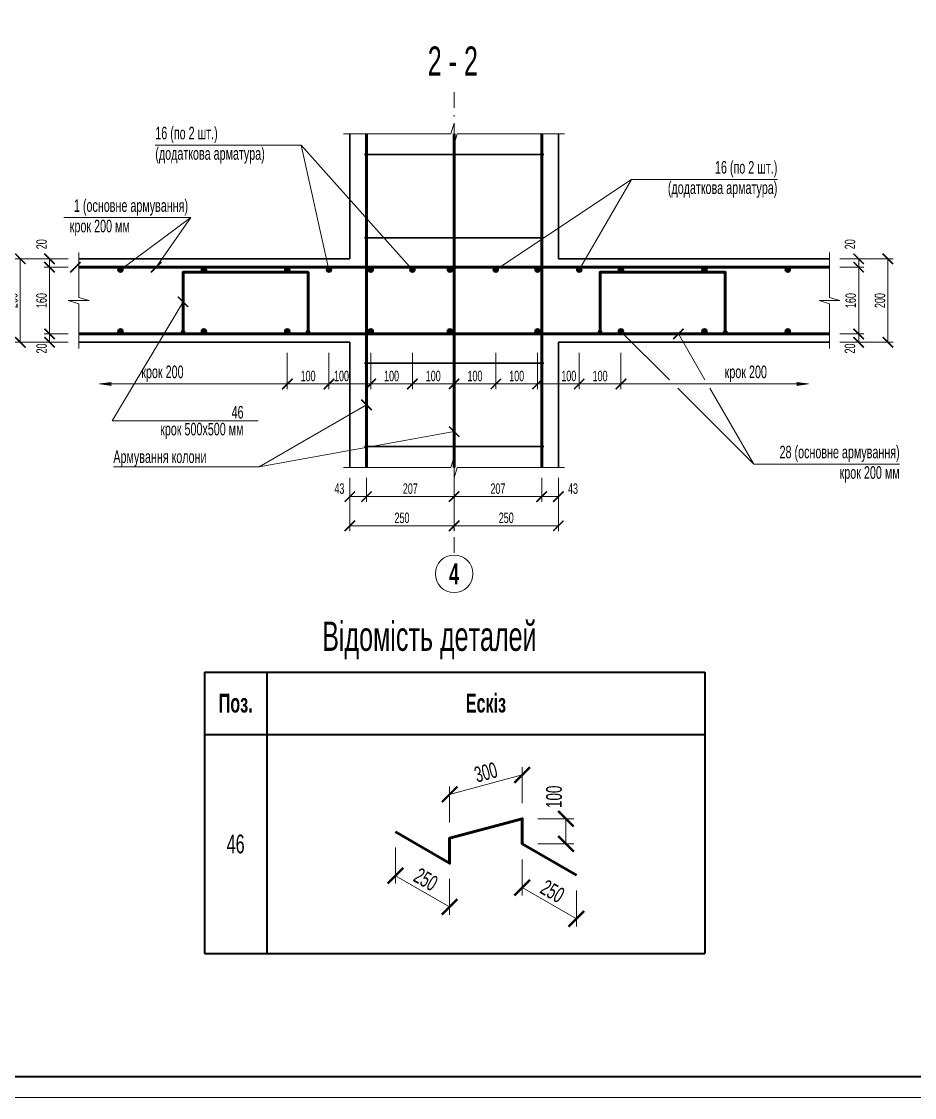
# Model space of a CAD drawing. Extents: x -483223 to 550073, y -164053 to -64662.
# Drawn here: x -353033 to -331624, y -132422 to -106627 of the extents above; entities that cross this region are included whole.
import ezdxf

# ---------------------------------------------------------------- set-up
doc = ezdxf.new("R2010")
doc.units = 0
doc.header["$MEASUREMENT"] = 0
doc.linetypes.add('DASHDOT', pattern=[25.4, 12.7, -6.35, 0, -6.35])
doc.layers.get('0').update_dxf_attribs({"color": 40, "linetype": 'CONTINUOUS'})
doc.layers.get('Defpoints').update_dxf_attribs({"linetype": 'CONTINUOUS'})
for name, color, linetype, lineweight in [('АРМАТУРА', 11, 'CONTINUOUS', 50), ('ОСН. ПОТОВЩЕНА', 251, 'CONTINUOUS', 30), ('ОСН. ТОНКА', 250, 'CONTINUOUS', 15), ('РАМКА', 250, 'CONTINUOUS', 40), ('РОЗМІР', 250, 'CONTINUOUS', 15), ('ШТРИХУВАННЯ', 250, 'CONTINUOUS', 9)]:
    doc.layers.add(name, color=color, linetype=linetype, lineweight=lineweight)
doc.layers.add('ВІСЬ', color=197, linetype='DASHDOT', lineweight=15, transparency=0.5)
doc.layers.add('ТЕКСТ', color=252, linetype='CONTINUOUS')
doc.styles.add('РОЗМІР', font='ARIALN.TTF', dxfattribs={"width": 0.75})
doc.dimstyles.new('М 10', dxfattribs={"dimtxt": 250, "dimasz": 250, "dimexe": 125, "dimexo": 250, "dimgap": 62.5, "dimtad": 1, "dimlfac": 0.1, "dimtxsty": 'РОЗМІР', "dimblk": 'ARCHTICK', "dimcen": 250, "dimadec": 0, "dimazin": 0, "dimtfac": 1, "dimtix": 1, "dimtmove": 2, "dimatfit": 3, "dimfxl": 125, "dimlwd": -1, "dimlwe": -1, "dimarcsym": 0})

# ---------------------------------------------------------------- blocks, each defined once
blk = doc.blocks.new('_ArchTick')
at = {"color": 0, "linetype": 'ByBlock', "const_width": 0.15}
blk.add_lwpolyline([(-0.5, -0.5), (0.5, 0.5)], dxfattribs=at)
blk = doc.blocks.new('*D431')
at = {"layer": 'Defpoints', "color": 0, "ltscale": 30, "transparency": 16777216}
for p in [(-342662, -117317), (-340562, -117317), (-342662, -118017)]:
    blk.add_point(p, dxfattribs=at)
at = {"layer": 'РОЗМІР', "color": 0, "ltscale": 30, "transparency": 16777216}
for p, q in [((-342662, -117567), (-342662, -118142)), ((-340562, -117567), (-340562, -118142)), ((-340562, -118017), (-342662, -118017))]:
    blk.add_line(p, q, dxfattribs=at)
at = {"layer": 'РОЗМІР', "color": 0, "ltscale": 30, "transparency": 16777216, "xscale": 250, "yscale": 250, "zscale": 250, "rotation": 180}
blk.add_blockref('_ArchTick', (-342662, -118017), dxfattribs=at)
at = {"layer": 'РОЗМІР', "color": 0, "ltscale": 30, "transparency": 16777216, "xscale": 250, "yscale": 250, "zscale": 250}
blk.add_blockref('_ArchTick', (-340562, -118017), dxfattribs=at)
at = {"layer": 'РОЗМІР', "color": 0, "ltscale": 30, "transparency": 16777216, "insert": (-341612, -117827), "char_height": 250, "attachment_point": 5, "style": 'РОЗМІР'}
blk.add_mtext('207', dxfattribs=at)
blk = doc.blocks.new('*D432')
at = {"layer": 'Defpoints', "color": 0, "ltscale": 30, "transparency": 16777216}
for p in [(-340562, -117317), (-340162, -117317), (-340562, -118017)]:
    blk.add_point(p, dxfattribs=at)
at = {"layer": 'РОЗМІР', "color": 0, "ltscale": 30, "transparency": 16777216}
for p, q in [((-340562, -117567), (-340562, -118142)), ((-340162, -117567), (-340162, -118142)), ((-340162, -118017), (-340562, -118017))]:
    blk.add_line(p, q, dxfattribs=at)
at = {"layer": 'РОЗМІР', "color": 0, "ltscale": 30, "transparency": 16777216, "xscale": 250, "yscale": 250, "zscale": 250, "rotation": 180}
blk.add_blockref('_ArchTick', (-340562, -118017), dxfattribs=at)
at = {"layer": 'РОЗМІР', "color": 0, "ltscale": 30, "transparency": 16777216, "xscale": 250, "yscale": 250, "zscale": 250}
blk.add_blockref('_ArchTick', (-340162, -118017), dxfattribs=at)
at = {"layer": 'РОЗМІР', "color": 0, "ltscale": 30, "transparency": 16777216, "insert": (-339812, -117827), "char_height": 250, "attachment_point": 5, "style": 'РОЗМІР'}
blk.add_mtext('43', dxfattribs=at)
blk = doc.blocks.new('*D433')
at = {"layer": 'Defpoints', "color": 0, "ltscale": 30, "transparency": 16777216}
for p in [(-344762, -117317), (-342662, -117317), (-344762, -118017)]:
    blk.add_point(p, dxfattribs=at)
at = {"layer": 'РОЗМІР', "color": 0, "ltscale": 30, "transparency": 16777216}
for p, q in [((-344762, -117567), (-344762, -118142)), ((-342662, -117567), (-342662, -118142)), ((-342662, -118017), (-344762, -118017))]:
    blk.add_line(p, q, dxfattribs=at)
at = {"layer": 'РОЗМІР', "color": 0, "ltscale": 30, "transparency": 16777216, "xscale": 250, "yscale": 250, "zscale": 250, "rotation": 180}
blk.add_blockref('_ArchTick', (-344762, -118017), dxfattribs=at)
at = {"layer": 'РОЗМІР', "color": 0, "ltscale": 30, "transparency": 16777216, "xscale": 250, "yscale": 250, "zscale": 250}
blk.add_blockref('_ArchTick', (-342662, -118017), dxfattribs=at)
at = {"layer": 'РОЗМІР', "color": 0, "ltscale": 30, "transparency": 16777216, "insert": (-343712, -117827), "char_height": 250, "attachment_point": 5, "style": 'РОЗМІР'}
blk.add_mtext('207', dxfattribs=at)
blk = doc.blocks.new('*D434')
at = {"layer": 'Defpoints', "color": 0, "ltscale": 30, "transparency": 16777216}
for p in [(-345162, -117317), (-344762, -117317), (-344762, -118017)]:
    blk.add_point(p, dxfattribs=at)
at = {"layer": 'РОЗМІР', "color": 0, "ltscale": 30, "transparency": 16777216}
for p, q in [((-345162, -117567), (-345162, -118142)), ((-344762, -117567), (-344762, -118142)), ((-345162, -118017), (-344762, -118017))]:
    blk.add_line(p, q, dxfattribs=at)
at = {"layer": 'РОЗМІР', "color": 0, "ltscale": 30, "transparency": 16777216, "xscale": 250, "yscale": 250, "zscale": 250, "rotation": 180}
blk.add_blockref('_ArchTick', (-345162, -118017), dxfattribs=at)
at = {"layer": 'РОЗМІР', "color": 0, "ltscale": 30, "transparency": 16777216, "xscale": 250, "yscale": 250, "zscale": 250}
blk.add_blockref('_ArchTick', (-344762, -118017), dxfattribs=at)
at = {"layer": 'РОЗМІР', "color": 0, "ltscale": 30, "transparency": 16777216, "insert": (-345412, -117827), "char_height": 250, "attachment_point": 5, "style": 'РОЗМІР'}
blk.add_mtext('43', dxfattribs=at)
blk = doc.blocks.new('*D435')
at = {"layer": 'Defpoints', "color": 0, "ltscale": 30, "transparency": 16777216}
for p in [(-345162, -117317), (-342662, -117317), (-342662, -118717)]:
    blk.add_point(p, dxfattribs=at)
at = {"layer": 'РОЗМІР', "color": 0, "ltscale": 30, "transparency": 16777216}
for p, q in [((-345162, -117567), (-345162, -118842)), ((-342662, -117567), (-342662, -118842)), ((-345162, -118717), (-342662, -118717))]:
    blk.add_line(p, q, dxfattribs=at)
at = {"layer": 'РОЗМІР', "color": 0, "ltscale": 30, "transparency": 16777216, "xscale": 250, "yscale": 250, "zscale": 250, "rotation": 180}
blk.add_blockref('_ArchTick', (-345162, -118717), dxfattribs=at)
at = {"layer": 'РОЗМІР', "color": 0, "ltscale": 30, "transparency": 16777216, "xscale": 250, "yscale": 250, "zscale": 250}
blk.add_blockref('_ArchTick', (-342662, -118717), dxfattribs=at)
at = {"layer": 'РОЗМІР', "color": 0, "ltscale": 30, "transparency": 16777216, "insert": (-343912, -118527), "char_height": 250, "attachment_point": 5, "style": 'РОЗМІР'}
blk.add_mtext('250', dxfattribs=at)
blk = doc.blocks.new('*D414')
at = {"layer": 'Defpoints', "color": 0, "ltscale": 30, "transparency": 16777216}
for p in [(-342662, -117317), (-340162, -117317), (-342662, -118717)]:
    blk.add_point(p, dxfattribs=at)
at = {"layer": 'РОЗМІР', "color": 0, "ltscale": 30, "transparency": 16777216}
for p, q in [((-342662, -117567), (-342662, -118842)), ((-340162, -117567), (-340162, -118842)), ((-340162, -118717), (-342662, -118717))]:
    blk.add_line(p, q, dxfattribs=at)
at = {"layer": 'РОЗМІР', "color": 0, "ltscale": 30, "transparency": 16777216, "xscale": 250, "yscale": 250, "zscale": 250, "rotation": 180}
blk.add_blockref('_ArchTick', (-342662, -118717), dxfattribs=at)
at = {"layer": 'РОЗМІР', "color": 0, "ltscale": 30, "transparency": 16777216, "xscale": 250, "yscale": 250, "zscale": 250}
blk.add_blockref('_ArchTick', (-340162, -118717), dxfattribs=at)
at = {"layer": 'РОЗМІР', "color": 0, "ltscale": 30, "transparency": 16777216, "insert": (-341412, -118527), "char_height": 250, "attachment_point": 5, "style": 'РОЗМІР'}
blk.add_mtext('250', dxfattribs=at)
blk = doc.blocks.new('*D415')
at = {"layer": 'Defpoints', "color": 0, "ltscale": 30, "transparency": 16777216}
for p in [(-351662, -114117), (-352362, -114317), (-351662, -114317)]:
    blk.add_point(p, dxfattribs=at)
at = {"layer": 'РОЗМІР', "color": 0, "ltscale": 30, "transparency": 16777216}
for p, q in [((-351912, -114117), (-352487, -114117)), ((-352362, -114117), (-352362, -114317)), ((-351912, -114317), (-352487, -114317))]:
    blk.add_line(p, q, dxfattribs=at)
at = {"layer": 'РОЗМІР', "color": 0, "ltscale": 30, "transparency": 16777216, "xscale": 250, "yscale": 250, "zscale": 250}
for p, rotation in [((-352362, -114117), 90), ((-352362, -114317), 270)]:
    blk.add_blockref('_ArchTick', p, dxfattribs=dict(at, rotation=rotation))
at = {"layer": 'РОЗМІР', "color": 0, "ltscale": 30, "transparency": 16777216, "insert": (-352552, -114467), "char_height": 250, "attachment_point": 5, "rotation": 90, "style": 'РОЗМІР'}
blk.add_mtext('20', dxfattribs=at)
blk = doc.blocks.new('*D416')
at = {"layer": 'Defpoints', "color": 0, "ltscale": 30, "transparency": 16777216}
for p in [(-351662, -112517), (-352362, -114117), (-351662, -114117)]:
    blk.add_point(p, dxfattribs=at)
at = {"layer": 'РОЗМІР', "color": 0, "ltscale": 30, "transparency": 16777216}
for p, q in [((-351912, -112517), (-352487, -112517)), ((-352362, -112517), (-352362, -114117)), ((-351912, -114117), (-352487, -114117))]:
    blk.add_line(p, q, dxfattribs=at)
at = {"layer": 'РОЗМІР', "color": 0, "ltscale": 30, "transparency": 16777216, "xscale": 250, "yscale": 250, "zscale": 250}
for p, rotation in [((-352362, -112517), 90), ((-352362, -114117), 270)]:
    blk.add_blockref('_ArchTick', p, dxfattribs=dict(at, rotation=rotation))
at = {"layer": 'РОЗМІР', "color": 0, "ltscale": 30, "transparency": 16777216, "insert": (-352552, -113317), "char_height": 250, "attachment_point": 5, "rotation": 90, "style": 'РОЗМІР'}
blk.add_mtext('160', dxfattribs=at)
blk = doc.blocks.new('*D417')
at = {"layer": 'Defpoints', "color": 0, "ltscale": 30, "transparency": 16777216}
for p in [(-351662, -112317), (-352362, -112517), (-351662, -112517)]:
    blk.add_point(p, dxfattribs=at)
at = {"layer": 'РОЗМІР', "color": 0, "ltscale": 30, "transparency": 16777216}
for p, q in [((-351912, -112317), (-352487, -112317)), ((-352362, -112317), (-352362, -112517)), ((-351912, -112517), (-352487, -112517))]:
    blk.add_line(p, q, dxfattribs=at)
at = {"layer": 'РОЗМІР', "color": 0, "ltscale": 30, "transparency": 16777216, "xscale": 250, "yscale": 250, "zscale": 250}
for p, rotation in [((-352362, -112317), 90), ((-352362, -112517), 270)]:
    blk.add_blockref('_ArchTick', p, dxfattribs=dict(at, rotation=rotation))
at = {"layer": 'РОЗМІР', "color": 0, "ltscale": 30, "transparency": 16777216, "insert": (-352552, -111967), "char_height": 250, "attachment_point": 5, "rotation": 90, "style": 'РОЗМІР'}
blk.add_mtext('20', dxfattribs=at)
blk = doc.blocks.new('*D418')
at = {"layer": 'Defpoints', "color": 0, "ltscale": 30, "transparency": 16777216}
for p in [(-351662, -112317), (-353062, -114317), (-351662, -114317)]:
    blk.add_point(p, dxfattribs=at)
at = {"layer": 'РОЗМІР', "color": 0, "ltscale": 30, "transparency": 16777216}
for p, q in [((-351912, -112317), (-353187, -112317)), ((-353062, -112317), (-353062, -114317)), ((-351912, -114317), (-353187, -114317))]:
    blk.add_line(p, q, dxfattribs=at)
at = {"layer": 'РОЗМІР', "color": 0, "ltscale": 30, "transparency": 16777216, "xscale": 250, "yscale": 250, "zscale": 250}
for p, rotation in [((-353062, -112317), 90), ((-353062, -114317), 270)]:
    blk.add_blockref('_ArchTick', p, dxfattribs=dict(at, rotation=rotation))
at = {"layer": 'РОЗМІР', "color": 0, "ltscale": 30, "transparency": 16777216, "insert": (-353252, -113317), "char_height": 250, "attachment_point": 5, "rotation": 90, "style": 'РОЗМІР'}
blk.add_mtext('200', dxfattribs=at)
blk = doc.blocks.new('*D419')
at = {"layer": 'Defpoints', "color": 0, "ltscale": 30, "transparency": 16777216}
for p in [(-346662, -114317), (-345662, -114317), (-345662, -115317)]:
    blk.add_point(p, dxfattribs=at)
at = {"layer": 'РОЗМІР', "color": 0, "ltscale": 30, "transparency": 16777216}
for p, q in [((-346662, -114567), (-346662, -115442)), ((-345662, -114567), (-345662, -115442)), ((-346662, -115317), (-345662, -115317))]:
    blk.add_line(p, q, dxfattribs=at)
at = {"layer": 'РОЗМІР', "color": 0, "ltscale": 30, "transparency": 16777216, "xscale": 250, "yscale": 250, "zscale": 250, "rotation": 180}
blk.add_blockref('_ArchTick', (-346662, -115317), dxfattribs=at)
at = {"layer": 'РОЗМІР', "color": 0, "ltscale": 30, "transparency": 16777216, "xscale": 250, "yscale": 250, "zscale": 250}
blk.add_blockref('_ArchTick', (-345662, -115317), dxfattribs=at)
at = {"layer": 'РОЗМІР', "color": 0, "ltscale": 30, "transparency": 16777216, "insert": (-346162, -115127), "char_height": 250, "attachment_point": 5, "style": 'РОЗМІР'}
blk.add_mtext('100', dxfattribs=at)
blk = doc.blocks.new('*D420')
at = {"layer": 'Defpoints', "color": 0, "ltscale": 30, "transparency": 16777216}
for p in [(-345662, -114317), (-344662, -114317), (-344662, -115317)]:
    blk.add_point(p, dxfattribs=at)
at = {"layer": 'РОЗМІР', "color": 0, "ltscale": 30, "transparency": 16777216}
for p, q in [((-345662, -114567), (-345662, -115442)), ((-344662, -114567), (-344662, -115442)), ((-345662, -115317), (-344662, -115317))]:
    blk.add_line(p, q, dxfattribs=at)
at = {"layer": 'РОЗМІР', "color": 0, "ltscale": 30, "transparency": 16777216, "xscale": 250, "yscale": 250, "zscale": 250, "rotation": 180}
blk.add_blockref('_ArchTick', (-345662, -115317), dxfattribs=at)
at = {"layer": 'РОЗМІР', "color": 0, "ltscale": 30, "transparency": 16777216, "xscale": 250, "yscale": 250, "zscale": 250}
blk.add_blockref('_ArchTick', (-344662, -115317), dxfattribs=at)
at = {"layer": 'РОЗМІР', "color": 0, "ltscale": 30, "transparency": 16777216, "insert": (-345362, -115127), "char_height": 250, "attachment_point": 5, "style": 'РОЗМІР'}
blk.add_mtext('100', dxfattribs=at)
blk = doc.blocks.new('*D421')
at = {"layer": 'Defpoints', "color": 0, "ltscale": 30, "transparency": 16777216}
for p in [(-344662, -114317), (-343662, -114317), (-343662, -115317)]:
    blk.add_point(p, dxfattribs=at)
at = {"layer": 'РОЗМІР', "color": 0, "ltscale": 30, "transparency": 16777216}
for p, q in [((-344662, -114567), (-344662, -115442)), ((-343662, -114567), (-343662, -115442)), ((-344662, -115317), (-343662, -115317))]:
    blk.add_line(p, q, dxfattribs=at)
at = {"layer": 'РОЗМІР', "color": 0, "ltscale": 30, "transparency": 16777216, "xscale": 250, "yscale": 250, "zscale": 250, "rotation": 180}
blk.add_blockref('_ArchTick', (-344662, -115317), dxfattribs=at)
at = {"layer": 'РОЗМІР', "color": 0, "ltscale": 30, "transparency": 16777216, "xscale": 250, "yscale": 250, "zscale": 250}
blk.add_blockref('_ArchTick', (-343662, -115317), dxfattribs=at)
at = {"layer": 'РОЗМІР', "color": 0, "ltscale": 30, "transparency": 16777216, "insert": (-344162, -115127), "char_height": 250, "attachment_point": 5, "style": 'РОЗМІР'}
blk.add_mtext('100', dxfattribs=at)
blk = doc.blocks.new('*D422')
at = {"layer": 'Defpoints', "color": 0, "ltscale": 30, "transparency": 16777216}
for p in [(-343662, -114317), (-342662, -114317), (-342662, -115317)]:
    blk.add_point(p, dxfattribs=at)
at = {"layer": 'РОЗМІР', "color": 0, "ltscale": 30, "transparency": 16777216}
for p, q in [((-343662, -114567), (-343662, -115442)), ((-342662, -114567), (-342662, -115442)), ((-343662, -115317), (-342662, -115317))]:
    blk.add_line(p, q, dxfattribs=at)
at = {"layer": 'РОЗМІР', "color": 0, "ltscale": 30, "transparency": 16777216, "xscale": 250, "yscale": 250, "zscale": 250, "rotation": 180}
blk.add_blockref('_ArchTick', (-343662, -115317), dxfattribs=at)
at = {"layer": 'РОЗМІР', "color": 0, "ltscale": 30, "transparency": 16777216, "xscale": 250, "yscale": 250, "zscale": 250}
blk.add_blockref('_ArchTick', (-342662, -115317), dxfattribs=at)
at = {"layer": 'РОЗМІР', "color": 0, "ltscale": 30, "transparency": 16777216, "insert": (-343162, -115127), "char_height": 250, "attachment_point": 5, "style": 'РОЗМІР'}
blk.add_mtext('100', dxfattribs=at)
blk = doc.blocks.new('*D423')
at = {"layer": 'Defpoints', "color": 0, "ltscale": 30, "transparency": 16777216}
for p in [(-339662, -114317), (-338662, -114317), (-339662, -115317)]:
    blk.add_point(p, dxfattribs=at)
at = {"layer": 'РОЗМІР', "color": 0, "ltscale": 30, "transparency": 16777216}
for p, q in [((-339662, -114567), (-339662, -115442)), ((-338662, -114567), (-338662, -115442)), ((-338662, -115317), (-339662, -115317))]:
    blk.add_line(p, q, dxfattribs=at)
at = {"layer": 'РОЗМІР', "color": 0, "ltscale": 30, "transparency": 16777216, "xscale": 250, "yscale": 250, "zscale": 250, "rotation": 180}
blk.add_blockref('_ArchTick', (-339662, -115317), dxfattribs=at)
at = {"layer": 'РОЗМІР', "color": 0, "ltscale": 30, "transparency": 16777216, "xscale": 250, "yscale": 250, "zscale": 250}
blk.add_blockref('_ArchTick', (-338662, -115317), dxfattribs=at)
at = {"layer": 'РОЗМІР', "color": 0, "ltscale": 30, "transparency": 16777216, "insert": (-339162, -115127), "char_height": 250, "attachment_point": 5, "style": 'РОЗМІР'}
blk.add_mtext('100', dxfattribs=at)
blk = doc.blocks.new('*D424')
at = {"layer": 'Defpoints', "color": 0, "ltscale": 30, "transparency": 16777216}
for p in [(-340662, -114317), (-339662, -114317), (-340662, -115317)]:
    blk.add_point(p, dxfattribs=at)
at = {"layer": 'РОЗМІР', "color": 0, "ltscale": 30, "transparency": 16777216}
for p, q in [((-340662, -114567), (-340662, -115442)), ((-339662, -114567), (-339662, -115442)), ((-339662, -115317), (-340662, -115317))]:
    blk.add_line(p, q, dxfattribs=at)
at = {"layer": 'РОЗМІР', "color": 0, "ltscale": 30, "transparency": 16777216, "xscale": 250, "yscale": 250, "zscale": 250, "rotation": 180}
blk.add_blockref('_ArchTick', (-340662, -115317), dxfattribs=at)
at = {"layer": 'РОЗМІР', "color": 0, "ltscale": 30, "transparency": 16777216, "xscale": 250, "yscale": 250, "zscale": 250}
blk.add_blockref('_ArchTick', (-339662, -115317), dxfattribs=at)
at = {"layer": 'РОЗМІР', "color": 0, "ltscale": 30, "transparency": 16777216, "insert": (-339912, -115127), "char_height": 250, "attachment_point": 5, "style": 'РОЗМІР'}
blk.add_mtext('100', dxfattribs=at)
blk = doc.blocks.new('*D425')
at = {"layer": 'Defpoints', "color": 0, "ltscale": 30, "transparency": 16777216}
for p in [(-341662, -114317), (-340662, -114317), (-341662, -115317)]:
    blk.add_point(p, dxfattribs=at)
at = {"layer": 'РОЗМІР', "color": 0, "ltscale": 30, "transparency": 16777216}
for p, q in [((-341662, -114567), (-341662, -115442)), ((-340662, -114567), (-340662, -115442)), ((-340662, -115317), (-341662, -115317))]:
    blk.add_line(p, q, dxfattribs=at)
at = {"layer": 'РОЗМІР', "color": 0, "ltscale": 30, "transparency": 16777216, "xscale": 250, "yscale": 250, "zscale": 250, "rotation": 180}
blk.add_blockref('_ArchTick', (-341662, -115317), dxfattribs=at)
at = {"layer": 'РОЗМІР', "color": 0, "ltscale": 30, "transparency": 16777216, "xscale": 250, "yscale": 250, "zscale": 250}
blk.add_blockref('_ArchTick', (-340662, -115317), dxfattribs=at)
at = {"layer": 'РОЗМІР', "color": 0, "ltscale": 30, "transparency": 16777216, "insert": (-341162, -115127), "char_height": 250, "attachment_point": 5, "style": 'РОЗМІР'}
blk.add_mtext('100', dxfattribs=at)
blk = doc.blocks.new('*D426')
at = {"layer": 'Defpoints', "color": 0, "ltscale": 30, "transparency": 16777216}
for p in [(-342662, -114317), (-341662, -114317), (-342662, -115317)]:
    blk.add_point(p, dxfattribs=at)
at = {"layer": 'РОЗМІР', "color": 0, "ltscale": 30, "transparency": 16777216}
for p, q in [((-342662, -114567), (-342662, -115442)), ((-341662, -114567), (-341662, -115442)), ((-341662, -115317), (-342662, -115317))]:
    blk.add_line(p, q, dxfattribs=at)
at = {"layer": 'РОЗМІР', "color": 0, "ltscale": 30, "transparency": 16777216, "xscale": 250, "yscale": 250, "zscale": 250, "rotation": 180}
blk.add_blockref('_ArchTick', (-342662, -115317), dxfattribs=at)
at = {"layer": 'РОЗМІР', "color": 0, "ltscale": 30, "transparency": 16777216, "xscale": 250, "yscale": 250, "zscale": 250}
blk.add_blockref('_ArchTick', (-341662, -115317), dxfattribs=at)
at = {"layer": 'РОЗМІР', "color": 0, "ltscale": 30, "transparency": 16777216, "insert": (-342162, -115127), "char_height": 250, "attachment_point": 5, "style": 'РОЗМІР'}
blk.add_mtext('100', dxfattribs=at)
blk = doc.blocks.new('Стрілка')
at = {"layer": 'ШТРИХУВАННЯ', "ltscale": 50}
h = blk.add_hatch(color=256, dxfattribs=at)
edge = h.paths.add_edge_path()
edge.add_ellipse((723344, 278584), major_axis=(0, -55.1), ratio=1, start_angle=140.5871, end_angle=219.4129, ccw=False)
edge.add_line((723379, 278627), (723344, 278907))
edge.add_line((723344, 278907), (723309, 278627))
at = {"layer": 'ОСН. ТОНКА', "linetype": 'ByBlock', "lineweight": -2}
for p in [(723309, 278627), (723379, 278627)]:
    blk.add_line(p, (723344, 278907), dxfattribs=at)
blk.add_ellipse((723344, 278584), major_axis=(0, -55.1), ratio=1, start_param=2.453707, end_param=3.829478, dxfattribs=at)
blk = doc.blocks.new('*D427')
at = {"layer": 'Defpoints', "color": 0, "ltscale": 30, "transparency": 16777216}
for p in [(-333662, -114117), (-333662, -114317), (-332962, -114317)]:
    blk.add_point(p, dxfattribs=at)
at = {"layer": 'РОЗМІР', "color": 0, "ltscale": 30, "transparency": 16777216}
for p, q in [((-333412, -114117), (-332837, -114117)), ((-332962, -114117), (-332962, -114317)), ((-333412, -114317), (-332837, -114317))]:
    blk.add_line(p, q, dxfattribs=at)
at = {"layer": 'РОЗМІР', "color": 0, "ltscale": 30, "transparency": 16777216, "xscale": 250, "yscale": 250, "zscale": 250}
for p, rotation in [((-332962, -114117), 90), ((-332962, -114317), 270)]:
    blk.add_blockref('_ArchTick', p, dxfattribs=dict(at, rotation=rotation))
at = {"layer": 'РОЗМІР', "color": 0, "ltscale": 30, "transparency": 16777216, "insert": (-333171, -114467), "char_height": 250, "attachment_point": 5, "rotation": 90, "style": 'РОЗМІР'}
blk.add_mtext('20', dxfattribs=at)
blk = doc.blocks.new('*D428')
at = {"layer": 'Defpoints', "color": 0, "ltscale": 30, "transparency": 16777216}
for p in [(-333662, -112517), (-333662, -114117), (-332962, -114117)]:
    blk.add_point(p, dxfattribs=at)
at = {"layer": 'РОЗМІР', "color": 0, "ltscale": 30, "transparency": 16777216}
for p, q in [((-333412, -112517), (-332837, -112517)), ((-332962, -112517), (-332962, -114117)), ((-333412, -114117), (-332837, -114117))]:
    blk.add_line(p, q, dxfattribs=at)
at = {"layer": 'РОЗМІР', "color": 0, "ltscale": 30, "transparency": 16777216, "xscale": 250, "yscale": 250, "zscale": 250}
for p, rotation in [((-332962, -112517), 90), ((-332962, -114117), 270)]:
    blk.add_blockref('_ArchTick', p, dxfattribs=dict(at, rotation=rotation))
at = {"layer": 'РОЗМІР', "color": 0, "ltscale": 30, "transparency": 16777216, "insert": (-333152, -113317), "char_height": 250, "attachment_point": 5, "rotation": 90, "style": 'РОЗМІР'}
blk.add_mtext('160', dxfattribs=at)
blk = doc.blocks.new('*D429')
at = {"layer": 'Defpoints', "color": 0, "ltscale": 30, "transparency": 16777216}
for p in [(-333662, -112317), (-333662, -112517), (-332962, -112517)]:
    blk.add_point(p, dxfattribs=at)
at = {"layer": 'РОЗМІР', "color": 0, "ltscale": 30, "transparency": 16777216}
for p, q in [((-333412, -112317), (-332837, -112317)), ((-332962, -112317), (-332962, -112517)), ((-333412, -112517), (-332837, -112517))]:
    blk.add_line(p, q, dxfattribs=at)
at = {"layer": 'РОЗМІР', "color": 0, "ltscale": 30, "transparency": 16777216, "xscale": 250, "yscale": 250, "zscale": 250}
for p, rotation in [((-332962, -112317), 90), ((-332962, -112517), 270)]:
    blk.add_blockref('_ArchTick', p, dxfattribs=dict(at, rotation=rotation))
at = {"layer": 'РОЗМІР', "color": 0, "ltscale": 30, "transparency": 16777216, "insert": (-333171, -111967), "char_height": 250, "attachment_point": 5, "rotation": 90, "style": 'РОЗМІР'}
blk.add_mtext('20', dxfattribs=at)
blk = doc.blocks.new('*D430')
at = {"layer": 'Defpoints', "color": 0, "ltscale": 30, "transparency": 16777216}
for p in [(-333662, -112317), (-333662, -114317), (-332262, -114317)]:
    blk.add_point(p, dxfattribs=at)
at = {"layer": 'РОЗМІР', "color": 0, "ltscale": 30, "transparency": 16777216}
for p, q in [((-333412, -112317), (-332137, -112317)), ((-332262, -112317), (-332262, -114317)), ((-333412, -114317), (-332137, -114317))]:
    blk.add_line(p, q, dxfattribs=at)
at = {"layer": 'РОЗМІР', "color": 0, "ltscale": 30, "transparency": 16777216, "xscale": 250, "yscale": 250, "zscale": 250}
for p, rotation in [((-332262, -112317), 90), ((-332262, -114317), 270)]:
    blk.add_blockref('_ArchTick', p, dxfattribs=dict(at, rotation=rotation))
at = {"layer": 'РОЗМІР', "color": 0, "ltscale": 30, "transparency": 16777216, "insert": (-332452, -113317), "char_height": 250, "attachment_point": 5, "rotation": 90, "style": 'РОЗМІР'}
blk.add_mtext('200', dxfattribs=at)

msp = doc.modelspace()

# ---------------------------------------------------------------- hatches: boundary and pattern name
at = {"layer": 'ШТРИХУВАННЯ', "ltscale": 30}
for points in [[(-350601.6241, -112576.8199, 1), (-350721.6241, -112576.8199, 1)], [(-348601.6241, -112576.8199, 1), (-348721.6241, -112576.8199, 1)], [(-346601.6241, -112576.8199, 1), (-346721.6241, -112576.8199, 1)], [(-345601.6241, -112576.8199, 1), (-345721.6241, -112576.8199, 1)], [(-344601.6241, -112576.8199, 1), (-344721.6241, -112576.8199, 1)], [(-343601.6241, -112576.8199, 1), (-343721.6241, -112576.8199, 1)], [(-342701.6241, -112576.8199, 1), (-342821.6241, -112576.8199, 1)], [(-341601.6241, -112576.8199, 1), (-341721.6241, -112576.8199, 1)], [(-340721.6241, -112576.8199, -1), (-340601.6241, -112576.8199, -1)], [(-339601.6241, -112576.8199, 1), (-339721.6241, -112576.8199, 1)], [(-338721.6241, -112576.8199, -1), (-338601.6241, -112576.8199, -1)], [(-336721.6241, -112576.8199, -1), (-336601.6241, -112576.8199, -1)], [(-334721.6241, -112576.8199, -1), (-334601.6241, -112576.8199, -1)], [(-350601.6241, -114056.8199, 1), (-350721.6241, -114056.8199, 1)], [(-348601.6241, -114056.8199, 1), (-348721.6241, -114056.8199, 1)], [(-346601.6241, -114056.8199, 1), (-346721.6241, -114056.8199, 1)], [(-344601.6241, -114056.8199, 1), (-344721.6241, -114056.8199, 1)], [(-342701.6241, -114056.8199, 1), (-342821.6241, -114056.8199, 1)], [(-340721.6241, -114056.8199, -1), (-340601.6241, -114056.8199, -1)], [(-338721.6241, -114056.8199, -1), (-338601.6241, -114056.8199, -1)], [(-336721.6241, -114056.8199, -1), (-336601.6241, -114056.8199, -1)], [(-334721.6241, -114056.8199, -1), (-334601.6241, -114056.8199, -1)], [(-349201.6239, -114076.8175, 1), (-349121.6239, -114076.8175, 1)], [(-346201.6237, -114076.8144, 1), (-346121.6237, -114076.8144, 1)], [(-339201.6239, -114076.8162, 1), (-339121.6239, -114076.8162, 1)], [(-336201.6237, -114076.8117, 1), (-336121.6237, -114076.8117, 1)]]:
    msp.add_hatch(color=7, dxfattribs=at).paths.add_polyline_path(points)

# ---------------------------------------------------------------- linework, layer by layer
at = {"layer": 'АРМАТУРА', "color": 7, "lineweight": 60, "ltscale": 30}
for p, q in [((-344761.6241, -117316.8199), (-344761.6241, -109316.8199)), ((-342661.6241, -117316.8199), (-342661.6241, -109316.8199)), ((-340561.6241, -117316.8199), (-340561.6241, -109316.8199)), ((-351661.6241, -112516.8199), (-333661.6241, -112516.8199)), ((-351661.6241, -114116.8199), (-333661.6241, -114116.8199))]:
    msp.add_line(p, q, dxfattribs=at)
for points in [[(-349161.6239, -114116.8199), (-349161.6241, -112636.8199), (-346161.6241, -112636.8199), (-346161.6237, -114116.8199)], [(-339161.6239, -114116.8199), (-339161.6241, -112636.8199), (-336161.6241, -112636.8199), (-336161.6237, -114116.8199)], [(-344067.615, -126054.8112), (-342768.5769, -126804.8112), (-342768.5769, -126204.8112), (-341029.9104, -125738.937), (-341029.9104, -126338.937), (-339730.8723, -127088.937)]]:
    msp.add_lwpolyline(points, dxfattribs=at)
at = {"layer": 'ВІСЬ', "color": 7, "ltscale": 30}
msp.add_line((-342661.6241, -108316.8199), (-342661.6241, -119416.8199), dxfattribs=at)
at = {"layer": 'ОСН. ПОТОВЩЕНА', "color": 7, "ltscale": 30}
for p, q in [((-345161.6241, -112316.8199), (-345161.6241, -109316.8199)), ((-340161.6241, -112316.8199), (-340161.6241, -109316.8199)), ((-344811.6241, -109816.8199), (-340511.6241, -109816.8199)), ((-344811.6241, -111816.8199), (-340511.6241, -111816.8199)), ((-351661.6241, -112316.8199), (-345161.6241, -112316.8199)), ((-340161.6241, -112316.8199), (-333661.6241, -112316.8199)), ((-351661.6241, -114316.8199), (-345161.6241, -114316.8199)), ((-345161.6241, -114316.8199), (-345161.6241, -117316.8199)), ((-333661.6241, -114316.8199), (-340161.6241, -114316.8199)), ((-340161.6241, -114316.8199), (-340161.6241, -117316.8199)), ((-344811.6241, -114816.8199), (-340511.6241, -114816.8199)), ((-344811.6241, -116816.8199), (-340511.6241, -116816.8199))]:
    msp.add_line(p, q, dxfattribs=at)
for centre, radius in [((-350661.6241, -112576.8199), 60), ((-348661.6241, -112576.8199), 60), ((-346661.6241, -112576.8199), 60), ((-345661.6241, -112576.8199), 60), ((-344661.6241, -112576.8199), 60), ((-343661.6241, -112576.8199), 60), ((-342761.6241, -112576.8199), 60), ((-341661.6241, -112576.8199), 60), ((-340661.6241, -112576.8199), 60), ((-339661.6241, -112576.8199), 60), ((-338661.6241, -112576.8199), 60), ((-336661.6241, -112576.8199), 60), ((-334661.6241, -112576.8199), 60), ((-350661.6241, -114056.8199), 60), ((-348661.6241, -114056.8199), 60), ((-346661.6241, -114056.8199), 60), ((-344661.6241, -114056.8199), 60), ((-342761.6241, -114056.8199), 60), ((-340661.6241, -114056.8199), 60), ((-338661.6241, -114056.8199), 60), ((-336661.6241, -114056.8199), 60), ((-334661.6241, -114056.8199), 60), ((-349161.6239, -114076.8175), 40), ((-346161.6237, -114076.8144), 40), ((-339161.6239, -114076.8162), 40), ((-336161.6237, -114076.8117), 40)]:
    msp.add_circle(centre, radius, dxfattribs=at)
at = {"layer": 'ОСН. ТОНКА', "color": 7, "ltscale": 30}
for p, q in [((-345311.6241, -109316.8199), (-342736.6241, -109316.8199)), ((-342586.6241, -109316.8199), (-340011.6241, -109316.8199)), ((-346325.9027, -109591.2336), (-349825.9027, -109591.2336)), ((-345661.6241, -112576.8199), (-346325.9027, -109591.2336)), ((-339661.6241, -112576.8199), (-338411.6241, -110411.7564)), ((-338411.6241, -110411.7564), (-334911.6241, -110411.7564)), ((-348975.4801, -111324.7287), (-352020.7573, -111324.7287)), ((-350661.6241, -112576.8199), (-348975.4801, -111324.7287)), ((-348975.4801, -111324.7287), (-349806.5606, -112516.8199)), ((-351661.6241, -112166.8199), (-351661.6241, -113241.8199)), ((-333661.6241, -112166.8199), (-333661.6241, -113241.8199)), ((-351661.6241, -113391.8199), (-351661.6241, -114466.8199)), ((-349161.624, -113346.8201), (-350859.2481, -116198.4316)), ((-333661.6241, -113391.8199), (-333661.6241, -114466.8199)), ((-338661.6241, -114056.8199), (-337501.6241, -115216.8199)), ((-336647.0346, -115216.8199), (-337282.1199, -114116.8199)), ((-337301.6241, -115416.8199), (-335479.6436, -117238.8005)), ((-335479.6436, -117238.8005), (-336531.5645, -115416.8199)), ((-344761.6241, -115816.8199), (-347331.871, -117300.7527)), ((-347359.2481, -116198.4316), (-350859.2481, -116198.4316)), ((-347331.871, -117300.7527), (-342661.6241, -116459.898)), ((-347331.871, -117300.7527), (-350831.871, -117300.7527)), ((-345311.6241, -117316.8199), (-342736.6241, -117316.8199)), ((-342586.6241, -117316.8199), (-340011.6241, -117316.8199)), ((-335479.6436, -117238.8005), (-331979.6436, -117238.8005))]:
    msp.add_line(p, q, dxfattribs=at)
at = {"layer": 'ОСН. ТОНКА', "color": 7}
for p, q in [((-346325.9027, -109591.2336), (-343661.6241, -112576.8199)), ((-338411.6241, -110411.7564), (-341711.5585, -112610.0849))]:
    msp.add_line(p, q, dxfattribs=at)
at = {"layer": 'ОСН. ТОНКА', "color": 7, "ltscale": 40}
msp.add_lwpolyline([(-396338.5863, -73022.1397), (-396338.5863, -132422.1397), (-312238.5863, -132422.1397), (-312238.5863, -73022.1397), (-396338.5863, -73022.1397)], dxfattribs=at)
at = {"layer": 'ОСН. ТОНКА', "color": 7, "ltscale": 30}
for points in [[(-342586.6241, -109316.8199), (-342661.6241, -109566.8199), (-342661.6241, -109066.8199), (-342736.6241, -109316.8199)], [(-351661.6241, -113241.8199), (-351411.6241, -113316.8199), (-351911.6241, -113316.8199), (-351661.6241, -113391.8199)], [(-333661.6241, -113241.8199), (-333411.6241, -113316.8199), (-333911.6241, -113316.8199), (-333661.6241, -113391.8199)], [(-342586.6241, -117316.8199), (-342661.6241, -117566.8199), (-342661.6241, -117066.8199), (-342736.6241, -117316.8199)]]:
    msp.add_lwpolyline(points, dxfattribs=at)
at = {"layer": 'ОСН. ТОНКА', "color": 7, "ltscale": 25}
msp.add_circle((-342661.6241, -119866.8199), 450, dxfattribs=at)
at = {"layer": 'РАМКА', "color": 7, "ltscale": 30}
for p, q in [((-348649.2436, -122221.8741), (-336649.2436, -122221.8741)), ((-348649.2436, -122221.8741), (-348649.2436, -128971.8741)), ((-347149.2436, -122221.8741), (-347149.2436, -128971.8741)), ((-336649.2436, -122221.8741), (-336649.2436, -128971.8741)), ((-348649.2436, -123721.8741), (-336649.2436, -123721.8741)), ((-348649.2436, -128971.8741), (-336649.2436, -128971.8741))]:
    msp.add_line(p, q, dxfattribs=at)
at = {"layer": 'РАМКА', "color": 7, "ltscale": 40}
msp.add_lwpolyline([(-312738.5863, -131922.1397), (-312738.5863, -131922.1397), (-312738.5863, -73522.1397), (-394338.5863, -73522.1397), (-394338.5863, -131922.1397), (-312738.5863, -131922.1397)], dxfattribs=at)
at = {"layer": 'РОЗМІР', "color": 7, "ltscale": 30}
for p, q in [((-346661.6241, -115316.8199), (-351161.6241, -115316.8199)), ((-338661.6241, -115316.8199), (-334161.6241, -115316.8199)), ((-341029.9104, -125363.937), (-341029.9104, -124501.437)), ((-342768.5769, -125154.8112), (-341029.9104, -124688.937)), ((-342768.5769, -125829.8112), (-342768.5769, -124967.3112)), ((-340654.9104, -125738.937), (-339792.4104, -125738.937)), ((-339979.9104, -126338.937), (-339979.9104, -125738.937)), ((-340654.9104, -126338.937), (-339792.4104, -126338.937)), ((-344067.615, -127292.3112), (-344067.615, -126429.8112)), ((-341029.9104, -127576.437), (-341029.9104, -126713.937)), ((-344067.615, -127104.8112), (-342768.5769, -127854.8112)), ((-342768.5769, -128042.3112), (-342768.5769, -127179.8112)), ((-341029.9104, -127388.937), (-339730.8723, -128138.937)), ((-339730.8723, -128326.437), (-339730.8723, -127463.937))]:
    msp.add_line(p, q, dxfattribs=at)

# ---------------------------------------------------------------- block references
at = {"layer": 'РОЗМІР', "color": 7, "yscale": 250, "zscale": 250}
for p, xscale in [((-351742.2698, -112516.8199), 250), ((-349806.5606, -112516.8199), 250), ((-349161.6242, -113346.8199), -250), ((-337282.1199, -114116.8199), 250), ((-344761.6243, -115816.8197), -250), ((-342661.6243, -116459.8978), -250)]:
    msp.add_blockref('_ArchTick', p, dxfattribs=dict(at, xscale=xscale))
at = {"layer": 'РОЗМІР', "color": 7, "ltscale": 30, "xscale": 375, "yscale": 375, "zscale": 375}
for p, rotation in [((-341029.9104, -124688.937), 179.9999999999999), ((-342768.5769, -125154.8112), 179.9999999999999), ((-339979.9104, -125738.937), 90), ((-339979.9104, -126338.937), 270), ((-344067.615, -127104.8112), 179.9999999999999), ((-341029.9104, -127388.937), 179.9999999999999), ((-342768.5769, -127854.8112), 179.9999999999999), ((-339730.8723, -128138.937), 179.9999999999999)]:
    msp.add_blockref('_ArchTick', p, dxfattribs=dict(at, rotation=rotation))
at = {"layer": 'ШТРИХУВАННЯ', "color": 7, "rotation": 90}
msp.add_blockref('Стрілка', (-72254.8418, -838660.6721), dxfattribs=at)
at = {"layer": 'ШТРИХУВАННЯ', "color": 7, "xscale": -1, "rotation": 270}
msp.add_blockref('Стрілка', (-613068.4063, -838660.6721), dxfattribs=at)

# ---------------------------------------------------------------- texts
at = {"layer": 'РОЗМІР', "color": 7, "ltscale": 30, "char_height": 375, "attachment_point": 5, "style": 'РОЗМІР'}
for s, insert, rotation in [('300', (-341900.6182, -124626.9663), 15), ('100', (-340265.1252, -125213.937), 90), ('250', (-343340.4404, -127195.3079), 330), ('250', (-340302.7358, -127479.4336), 330)]:
    msp.add_mtext(s, dxfattribs=dict(at, insert=insert, rotation=rotation))
at = {"layer": 'ТЕКСТ', "color": 7, "ltscale": 30, "style": 'РОЗМІР'}
for s, insert, char_height, width, attachment_point in [('2 - 2', (-342692.1522, -107925.3263), 700, 22648.048324, 8), ('16 (по 2 шт.)', (-349825.9027, -109541.2336), 300, 3707.608357, 7), ('{\\fArial Narrow|b0|i0|c204|p34;(додаткова арматура)}', (-349825.9027, -109641.2336), 300, 3123.754329, 1), ('16 (по 2 шт.)', (-334911.6241, -110361.7564), 300, 3707.608357, 9), ('{\\fArial Narrow|b0|i0|c204|p34;(додаткова арматура)}', (-334911.6241, -110461.7564), 300, 3123.754329, 3), ('{\\fArial Narrow|b0|i0|c204|p34;1 (основне армування)}', (-351776.6058, -111280.4411), 300, 4216.91027, 7), ('{\\fArial Narrow|b0|i0|c204|p34;крок 200 мм}', (-351876.6058, -111380.4411), 300, 3123.754329, 1), ('{\\fArial Narrow|b0|i0|c204|p34;крок 200}', (-350161.6241, -115266.8199), 300, 2279.46491, 7), ('{\\fArial Narrow|b0|i0|c204|p34;крок 200}', (-335161.6241, -115266.8199), 300, 2279.46491, 9), ('46', (-347996.6847, -116148.4316), 300, 2279.46491, 7), ('{\\fArial Narrow|b0|i0|c204|p34;крок 500х500 мм}', (-349709.7145, -116248.4316), 300, 2279.46491, 1), ('28 (основне армування)', (-331979.6436, -117188.8005), 300, 3707.608357, 9), ('{\\fArial Narrow|b0|i0|c204|p34;Армування колони}', (-350831.871, -117300.7527), 300, 2279.46491, 7), ('{\\fArial Narrow|b0|i0|c204|p34;крок 200 мм}', (-331979.6436, -117288.8005), 300, 3123.754329, 3), ('Відомість деталей', (-343254.2872, -121916.989), 700, 16986.036243, 8), ('{\\fArial Narrow|b1|i0|c204|p34;Поз.}', (-347899.2436, -122971.8741), 450, 1500, 5), ('{\\fArial Narrow|b1|i0|c204|p34;Ескіз}', (-341899.2436, -122971.8741), 450, 10500, 5), ('46', (-347899.2436, -126346.8741), 450, 1500, 5)]:
    msp.add_mtext(s, dxfattribs=dict(at, insert=insert, char_height=char_height, width=width, attachment_point=attachment_point))
at = {"layer": 'ТЕКСТ', "color": 7, "ltscale": 25, "insert": (-342661.6241, -119866.8199), "char_height": 500, "width": 1030.951345, "attachment_point": 5, "style": 'РОЗМІР'}
msp.add_mtext('{\\fArial Narrow|b1|i0|c0|p34;4}', dxfattribs=at)

# ---------------------------------------------------------------- dimensions: what is measured, and where the dimension line sits
at = {"layer": 'РОЗМІР', "color": 7, "ltscale": 30}
for base, p1, p2, angle, picture, middle in [((-352361.6241, -112516.8199), (-351661.6241, -112316.8199), (-351661.6241, -112516.8199), 90, '*D417', (-352551.7673, -111966.8199)), ((-332961.6241, -112516.8199), (-333661.6241, -112316.8199), (-333661.6241, -112516.8199), 90, '*D429', (-333171.4808, -111966.8199)), ((-352361.6241, -114316.8199), (-351661.6241, -114116.8199), (-351661.6241, -114316.8199), 90, '*D415', (-352551.7673, -114466.8199)), ((-332961.6241, -114316.8199), (-333661.6241, -114116.8199), (-333661.6241, -114316.8199), 90, '*D427', (-333171.4808, -114466.8199)), ((-340661.6241, -115316.8199), (-339661.6241, -114316.8199), (-340661.6241, -114316.8199), 180, '*D424', (-339911.6241, -115126.6767))]:
    dim = msp.add_linear_dim(base=base, p1=p1, p2=p2, angle=angle, dimstyle='М 10', override={"dimtxsty": 'РОЗМІР'}, dxfattribs=at)
    dim.commit()
    dim.dimension.update_dxf_attribs({"geometry": picture, "text_midpoint": middle, "dimtype": 160})
for base, p1, p2, angle, picture, middle in [((-353061.6241, -114316.8199), (-351661.6241, -112316.8199), (-351661.6241, -114316.8199), 90, '*D418', (-353251.7673, -113316.8199)), ((-332261.6241, -114316.8199), (-333661.6241, -112316.8199), (-333661.6241, -114316.8199), 90, '*D430', (-332451.7673, -113316.8199)), ((-352361.6241, -114116.8199), (-351661.6241, -112516.8199), (-351661.6241, -114116.8199), 90, '*D416', (-352551.7673, -113316.8199)), ((-332961.6241, -114116.8199), (-333661.6241, -112516.8199), (-333661.6241, -114116.8199), 90, '*D428', (-333151.7673, -113316.8199)), ((-342661.6241, -115316.8199), (-341661.6241, -114316.8199), (-342661.6241, -114316.8199), 180, '*D426', (-342161.6241, -115126.6767)), ((-341661.6241, -115316.8199), (-340661.6241, -114316.8199), (-341661.6241, -114316.8199), 180, '*D425', (-341161.6241, -115126.6767)), ((-339661.6241, -115316.8199), (-338661.6241, -114316.8199), (-339661.6241, -114316.8199), 180, '*D423', (-339161.6241, -115126.6767)), ((-342661.6241, -118716.8199), (-340161.6241, -117316.8199), (-342661.6241, -117316.8199), 180, '*D414', (-341411.6241, -118526.6767))]:
    dim = msp.add_linear_dim(base=base, p1=p1, p2=p2, angle=angle, dimstyle='М 10', override={"dimtxsty": 'РОЗМІР'}, dxfattribs=at)
    dim.commit()
    dim.dimension.update_dxf_attribs({"geometry": picture, "text_midpoint": middle})
for base, p1, p2, picture, middle in [((-345661.6241, -115316.8199), (-346661.6241, -114316.8199), (-345661.6241, -114316.8199), '*D419', (-346161.6241, -115126.6767)), ((-343661.6241, -115316.8199), (-344661.6241, -114316.8199), (-343661.6241, -114316.8199), '*D421', (-344161.6241, -115126.6767)), ((-342661.6241, -115316.8199), (-343661.6241, -114316.8199), (-342661.6241, -114316.8199), '*D422', (-343161.6241, -115126.6767)), ((-342661.6241, -118716.8199), (-345161.6241, -117316.8199), (-342661.6241, -117316.8199), '*D435', (-343911.6241, -118526.6767))]:
    dim = msp.add_linear_dim(base=base, p1=p1, p2=p2, dimstyle='М 10', override={"dimtxsty": 'РОЗМІР'}, dxfattribs=at)
    dim.commit()
    dim.dimension.update_dxf_attribs({"geometry": picture, "text_midpoint": middle})
dim = msp.add_linear_dim(base=(-344661.6241, -115316.8199), p1=(-345661.6241, -114316.8199), p2=(-344661.6241, -114316.8199), dimstyle='М 10', override={"dimtxsty": 'РОЗМІР'}, dxfattribs=at)
dim.commit()
dim.dimension.update_dxf_attribs({"geometry": '*D420', "text_midpoint": (-345361.6241, -115126.6767), "dimtype": 160})
for base, p1, p2, picture, middle in [((-344761.6241, -118016.8199), (-345161.6241, -117316.8199), (-344761.6241, -117316.8199), '*D434', (-345411.6241, -117826.6767)), ((-340561.6241, -118016.8199), (-340161.6241, -117316.8199), (-340561.6241, -117316.8199), '*D432', (-339811.6241, -117826.6767))]:
    dim = msp.add_linear_dim(base=base, p1=p1, p2=p2, text='43', dimstyle='М 10', override={"dimtxsty": 'РОЗМІР'}, dxfattribs=at)
    dim.commit()
    dim.dimension.update_dxf_attribs({"geometry": picture, "text_midpoint": middle, "dimtype": 160})
for base, p1, p2, picture, middle in [((-344761.6241, -118016.8199), (-342661.6241, -117316.8199), (-344761.6241, -117316.8199), '*D433', (-343711.6241, -117826.6767)), ((-342661.6241, -118016.8199), (-340561.6241, -117316.8199), (-342661.6241, -117316.8199), '*D431', (-341611.6241, -117826.6767))]:
    dim = msp.add_linear_dim(base=base, p1=p1, p2=p2, text='207', dimstyle='М 10', override={"dimtxsty": 'РОЗМІР'}, dxfattribs=at)
    dim.commit()
    dim.dimension.update_dxf_attribs({"geometry": picture, "text_midpoint": middle})

doc.saveas('drawing.dxf')
